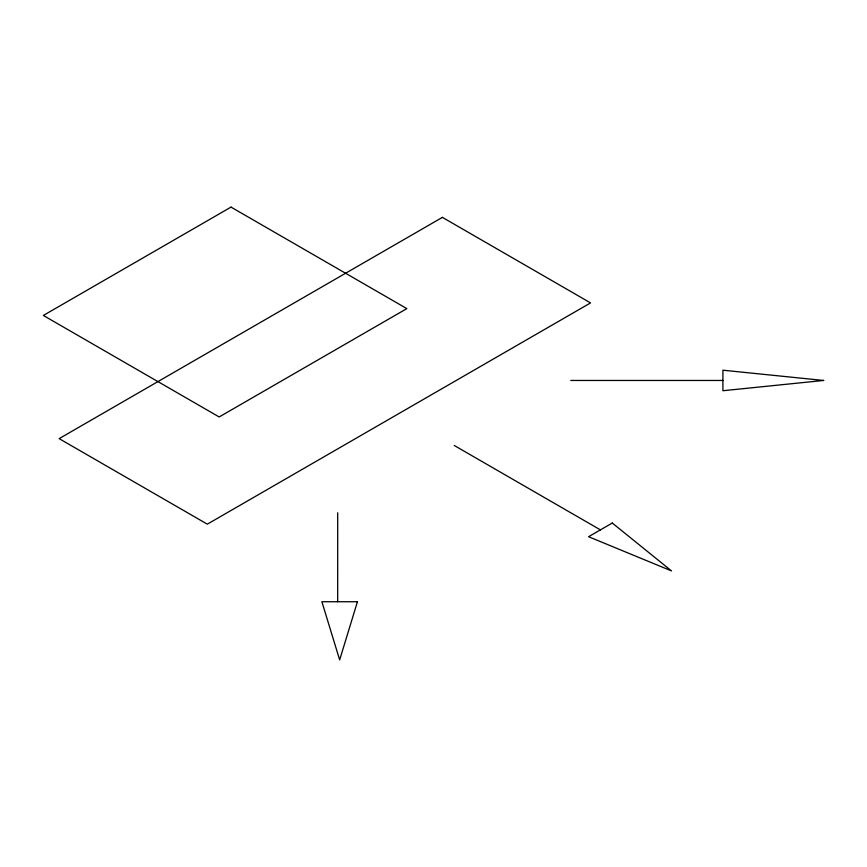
<?xml version="1.0" encoding="UTF-8"?>
<svg xmlns="http://www.w3.org/2000/svg" width="867" height="867" viewBox="0 0 867 867"><rect width="100%" height="100%" fill="white"/><g stroke="black" fill="none" stroke-linecap="round" stroke-linejoin="round"><path stroke-width="1.3" d="M337.686 601.731L337.697 512.765M570.789 380.461L722.905 380.461M454.243 445.475L600.419 529.878M357.442 601.731L339.669 659.895L321.885 601.731L357.442 601.731M231.012 207.105L43.35 315.458L219.167 416.962L406.829 308.619L231.012 207.105M442.387 217.368L59.151 438.637L207.311 524.167L590.546 302.908L442.387 217.368M612.275 523.029L588.574 536.716L671.535 570.93L612.275 523.029M823.65 380.461L722.905 390.735L722.905 370.198L823.65 380.461"/></g></svg>
